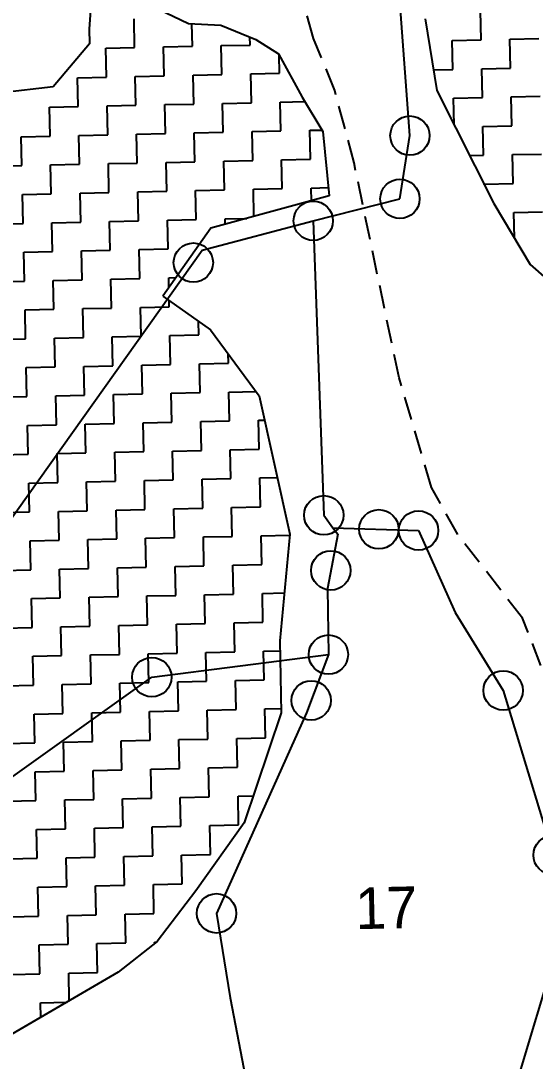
# Model space of a CAD drawing. Header units: metres. Extents: x 281463 to 283423, y 2096851 to 2099007.
# Drawn here: x 282252 to 282361.3, y 2097833.9 to 2098055 of the extents above; entities that cross this region are included whole.
import ezdxf
from ezdxf.enums import TextEntityAlignment as Align

# ---------------------------------------------------------------- set-up
doc = ezdxf.new("R2010")
doc.units = ezdxf.units.M
doc.linetypes.add('DASHED', pattern=[0.75, 0.5, -0.25])
for name, color, linetype in [('LINE_FOOTPATH', 1, 'DASHED'), ('POLY_HATCH', 12, 'Continuous'), ('POLY_PARCEL', 6, 'Continuous'), ('TEXT_PARCEL', 7, 'Continuous')]:
    doc.layers.add(name, color=color, linetype=linetype)
doc.styles.add('TEXT_MAP', font='')
doc.styles.get('TEXT_MAP').set_extended_font_data('Kruti Dev 050')

msp = doc.modelspace()

# ---------------------------------------------------------------- linework, layer by layer
for centre in [(282334.7, 2098030.59), (282332.58, 2098017.17), (282314.17, 2098012.51), (282288.68, 2098003.61), (282316.39, 2097949.93), (282328.1, 2097946.96), (282336.53, 2097946.7), (282317.88, 2097938.22), (282317.37, 2097920.33), (282279.86, 2097915.53), (282354.49, 2097912.72), (282313.72, 2097910.6), (282365.1, 2097877.75), (282293.61, 2097865.36)]:
    msp.add_circle(centre, 4.18)
at = {"layer": 'LINE_FOOTPATH', "ltscale": 10}
for p, q in [((282314.24, 2098051.24), (282309.6, 2098067.66)), ((282318.75, 2098040.15), (282314.24, 2098051.24)), ((282322.83, 2098024.79), (282318.75, 2098040.15)), ((282332.38, 2097979.17), (282322.83, 2098024.79)), ((282339.3, 2097955.87), (282332.38, 2097979.17)), ((282344.85, 2097945.87), (282339.3, 2097955.87)), ((282358.58, 2097928.06), (282344.85, 2097945.87)), ((282362.54, 2097918.02), (282358.58, 2097928.06))]:
    msp.add_line(p, q, dxfattribs=at)
at = {"layer": 'POLY_HATCH'}
for p, q in [((282266.97, 2098059.07), (282266.57, 2098053.27)), ((282281.25, 2098057.44), (282287.64, 2098054.42)), ((282287.64, 2098054.42), (282294.51, 2098054.05)), ((282294.51, 2098054.05), (282301.96, 2098051.05)), ((282337.95, 2098055.39), (282340.4, 2098040.16)), ((282266.57, 2098053.27), (282266.64, 2098050.1)), ((282266.64, 2098050.1), (282258.93, 2098040.97)), ((282301.96, 2098051.05), (282306.78, 2098048)), ((282306.78, 2098048), (282311.83, 2098038.78)), ((282258.93, 2098040.97), (282247.89, 2098039.67)), ((282311.83, 2098038.78), (282316.21, 2098031.49)), ((282340.4, 2098040.16), (282352.54, 2098016.19)), ((282316.21, 2098031.49), (282317.57, 2098017.82)), ((282317.57, 2098017.82), (282292.41, 2098010.93)), ((282352.54, 2098016.19), (282360.21, 2098003.18)), ((282292.41, 2098010.93), (282282.18, 2097996.47)), ((282360.21, 2098003.18), (282366.67, 2097997.53)), ((282282.18, 2097996.47), (282292.36, 2097989.32)), ((282292.36, 2097989.32), (282302.7, 2097975.32)), ((282302.7, 2097975.32), (282309.16, 2097945.94)), ((282309.16, 2097945.94), (282307.03, 2097923.23)), ((282307.03, 2097923.23), (282307.37, 2097907.95)), ((282307.37, 2097907.95), (282299.45, 2097884.58)), ((282299.45, 2097884.58), (282289.23, 2097870.12)), ((282289.23, 2097870.12), (282281.03, 2097859.39)), ((282281.03, 2097859.39), (282272.73, 2097852.88)), ((282272.73, 2097852.88), (282249.3, 2097839.18))]:
    msp.add_line(p, q, dxfattribs=at)
at = {"layer": 'POLY_HATCH', "linetype": 'Continuous'}
for p, q in [((282349.8, 2098050.95), (282349.67, 2098057.08)), ((282276.21, 2098049.3), (282276.08, 2098055.44)), ((282288.48, 2098049.58), (282288.37, 2098054.38)), ((282300.74, 2098049.85), (282300.7, 2098051.56)), ((282270.08, 2098049.17), (282276.21, 2098049.3)), ((282282.34, 2098049.44), (282288.48, 2098049.58)), ((282282.48, 2098043.31), (282282.34, 2098049.44)), ((282294.61, 2098049.72), (282300.74, 2098049.85)), ((282294.75, 2098043.58), (282294.61, 2098049.72)), ((282343.67, 2098050.81), (282349.8, 2098050.95)), ((282343.81, 2098044.68), (282343.67, 2098050.81)), ((282355.94, 2098051.09), (282362.07, 2098051.22)), ((282356.07, 2098044.95), (282355.94, 2098051.09)), ((282270.22, 2098043.03), (282270.08, 2098049.17)), ((282307.01, 2098043.86), (282306.93, 2098047.72)), ((282349.94, 2098044.82), (282356.07, 2098044.95)), ((282350.08, 2098038.68), (282349.94, 2098044.82)), ((282264.08, 2098042.9), (282270.22, 2098043.03)), ((282264.22, 2098036.76), (282264.08, 2098042.9)), ((282276.35, 2098043.17), (282282.48, 2098043.31)), ((282276.49, 2098037.04), (282276.35, 2098043.17)), ((282288.61, 2098043.45), (282294.75, 2098043.58)), ((282288.75, 2098037.31), (282288.61, 2098043.45)), ((282300.88, 2098043.72), (282307.01, 2098043.86)), ((282301.02, 2098037.59), (282300.88, 2098043.72)), ((282339.69, 2098044.59), (282343.81, 2098044.68)), ((282343.94, 2098038.55), (282350.08, 2098038.68)), ((282344.07, 2098032.91), (282343.94, 2098038.55)), ((282356.21, 2098038.82), (282362.34, 2098038.96)), ((282356.35, 2098032.69), (282356.21, 2098038.82)), ((282258.09, 2098036.63), (282264.22, 2098036.76)), ((282258.23, 2098030.5), (282258.09, 2098036.63)), ((282270.35, 2098036.9), (282276.49, 2098037.04)), ((282270.49, 2098030.77), (282270.35, 2098036.9)), ((282282.62, 2098037.18), (282288.75, 2098037.31)), ((282282.76, 2098031.04), (282282.62, 2098037.18)), ((282294.88, 2098037.45), (282301.02, 2098037.59)), ((282295.02, 2098031.32), (282294.88, 2098037.45)), ((282307.15, 2098037.72), (282312.39, 2098037.84)), ((282307.29, 2098031.59), (282307.15, 2098037.72)), ((282301.15, 2098031.45), (282307.29, 2098031.59)), ((282313.42, 2098031.73), (282316.03, 2098031.79)), ((282313.56, 2098025.6), (282313.42, 2098031.73)), ((282350.21, 2098032.55), (282356.35, 2098032.69)), ((282350.35, 2098026.42), (282350.21, 2098032.55)), ((282252.09, 2098030.36), (282258.23, 2098030.5)), ((282252.23, 2098024.23), (282252.09, 2098030.36)), ((282264.36, 2098030.63), (282270.49, 2098030.77)), ((282264.5, 2098024.5), (282264.36, 2098030.63)), ((282276.62, 2098030.91), (282282.76, 2098031.04)), ((282276.76, 2098024.77), (282276.62, 2098030.91)), ((282288.89, 2098031.18), (282295.02, 2098031.32)), ((282289.03, 2098025.05), (282288.89, 2098031.18)), ((282301.29, 2098025.32), (282301.15, 2098031.45)), ((282282.89, 2098024.91), (282289.03, 2098025.05)), ((282283.03, 2098018.78), (282282.89, 2098024.91)), ((282295.16, 2098025.19), (282301.29, 2098025.32)), ((282295.29, 2098019.05), (282295.16, 2098025.19)), ((282307.42, 2098025.46), (282313.56, 2098025.6)), ((282307.56, 2098019.33), (282307.42, 2098025.46)), ((282347.39, 2098026.35), (282350.35, 2098026.42)), ((282356.48, 2098026.56), (282362.62, 2098026.69)), ((282356.62, 2098020.42), (282356.48, 2098026.56)), ((282246.1, 2098024.09), (282252.23, 2098024.23)), ((282258.36, 2098024.36), (282264.5, 2098024.5)), ((282258.5, 2098018.23), (282258.36, 2098024.36)), ((282270.63, 2098024.64), (282276.76, 2098024.77)), ((282270.76, 2098018.5), (282270.63, 2098024.64)), ((282264.63, 2098018.37), (282270.76, 2098018.5)), ((282264.77, 2098012.23), (282264.63, 2098018.37)), ((282276.9, 2098018.64), (282283.03, 2098018.78)), ((282277.03, 2098012.51), (282276.9, 2098018.64)), ((282289.16, 2098018.92), (282295.29, 2098019.05)), ((282289.3, 2098012.78), (282289.16, 2098018.92)), ((282301.43, 2098019.19), (282307.56, 2098019.33)), ((282301.56, 2098013.44), (282301.43, 2098019.19)), ((282313.69, 2098019.46), (282317.4, 2098019.55)), ((282313.75, 2098016.77), (282313.69, 2098019.46)), ((282350.49, 2098020.29), (282356.62, 2098020.42)), ((282350.49, 2098020.23), (282350.49, 2098020.29)), ((282252.37, 2098018.09), (282258.5, 2098018.23)), ((282252.5, 2098011.96), (282252.37, 2098018.09)), ((282356.76, 2098014.29), (282362.89, 2098014.43)), ((282356.88, 2098008.83), (282356.76, 2098014.29)), ((282246.37, 2098011.82), (282252.5, 2098011.96)), ((282258.64, 2098012.1), (282264.77, 2098012.23)), ((282258.77, 2098005.97), (282258.64, 2098012.1)), ((282270.9, 2098012.37), (282277.03, 2098012.51)), ((282271.04, 2098006.24), (282270.9, 2098012.37)), ((282283.17, 2098012.65), (282289.3, 2098012.78)), ((282283.3, 2098006.51), (282283.17, 2098012.65)), ((282295.43, 2098012.92), (282300.05, 2098013.02)), ((282295.46, 2098011.77), (282295.43, 2098012.92)), ((282252.64, 2098005.83), (282258.77, 2098005.97)), ((282252.78, 2097999.7), (282252.64, 2098005.83)), ((282264.91, 2098006.1), (282271.04, 2098006.24)), ((282265.04, 2097999.97), (282264.91, 2098006.1)), ((282277.17, 2098006.38), (282283.3, 2098006.51)), ((282277.31, 2098000.24), (282277.17, 2098006.38)), ((282246.65, 2097999.56), (282252.78, 2097999.7)), ((282258.91, 2097999.83), (282265.04, 2097999.97)), ((282259.05, 2097993.7), (282258.91, 2097999.83)), ((282271.18, 2098000.11), (282277.31, 2098000.24)), ((282271.31, 2097993.97), (282271.18, 2098000.11)), ((282283.44, 2098000.38), (282284.97, 2098000.42)), ((282283.49, 2097998.32), (282283.44, 2098000.38)), ((282265.18, 2097993.84), (282271.31, 2097993.97)), ((282277.45, 2097994.11), (282283.58, 2097994.25)), ((282277.58, 2097987.98), (282277.45, 2097994.11)), ((282283.58, 2097994.25), (282283.55, 2097995.51)), ((282252.92, 2097993.56), (282259.05, 2097993.7)), ((282253.05, 2097987.43), (282252.92, 2097993.56)), ((282265.32, 2097987.7), (282265.18, 2097993.84)), ((282289.85, 2097988.25), (282289.78, 2097991.13)), ((282246.92, 2097987.29), (282253.05, 2097987.43)), ((282259.18, 2097987.57), (282265.32, 2097987.7)), ((282259.32, 2097981.44), (282259.18, 2097987.57)), ((282271.45, 2097987.84), (282277.58, 2097987.98)), ((282271.59, 2097981.71), (282271.45, 2097987.84)), ((282283.72, 2097988.12), (282289.85, 2097988.25)), ((282283.85, 2097981.98), (282283.72, 2097988.12)), ((282296.12, 2097982.26), (282296.07, 2097984.29)), ((282253.19, 2097981.3), (282259.32, 2097981.44)), ((282253.33, 2097975.17), (282253.19, 2097981.3)), ((282265.45, 2097981.57), (282271.59, 2097981.71)), ((282265.59, 2097975.44), (282265.45, 2097981.57)), ((282277.72, 2097981.85), (282283.85, 2097981.98)), ((282277.86, 2097975.71), (282277.72, 2097981.85)), ((282289.98, 2097982.12), (282296.12, 2097982.26)), ((282290.12, 2097975.99), (282289.98, 2097982.12)), ((282247.19, 2097975.03), (282253.33, 2097975.17)), ((282259.46, 2097975.3), (282265.59, 2097975.44)), ((282259.6, 2097969.17), (282259.46, 2097975.3)), ((282271.72, 2097975.58), (282277.86, 2097975.71)), ((282271.86, 2097969.44), (282271.72, 2097975.58)), ((282283.99, 2097975.85), (282290.12, 2097975.99)), ((282284.13, 2097969.72), (282283.99, 2097975.85)), ((282296.25, 2097976.12), (282302.01, 2097976.25)), ((282296.39, 2097969.99), (282296.25, 2097976.12)), ((282277.99, 2097969.58), (282284.13, 2097969.72)), ((282290.26, 2097969.86), (282296.39, 2097969.99)), ((282290.4, 2097963.72), (282290.26, 2097969.86)), ((282302.52, 2097970.13), (282303.83, 2097970.16)), ((282302.66, 2097964), (282302.52, 2097970.13)), ((282253.46, 2097969.03), (282259.6, 2097969.17)), ((282253.6, 2097962.9), (282253.46, 2097969.03)), ((282265.73, 2097969.31), (282271.86, 2097969.44)), ((282265.87, 2097963.17), (282265.73, 2097969.31)), ((282278.13, 2097963.45), (282277.99, 2097969.58)), ((282259.73, 2097963.04), (282265.87, 2097963.17)), ((282259.87, 2097956.9), (282259.73, 2097963.04)), ((282272, 2097963.31), (282278.13, 2097963.45)), ((282272.14, 2097957.18), (282272, 2097963.31)), ((282284.26, 2097963.59), (282290.4, 2097963.72)), ((282284.4, 2097957.45), (282284.26, 2097963.59)), ((282296.53, 2097963.86), (282302.66, 2097964)), ((282296.67, 2097957.73), (282296.53, 2097963.86)), ((282247.47, 2097962.76), (282253.6, 2097962.9)), ((282253.74, 2097956.77), (282259.87, 2097956.9)), ((282253.87, 2097950.64), (282253.74, 2097956.77)), ((282266, 2097957.04), (282272.14, 2097957.18)), ((282266.14, 2097950.91), (282266, 2097957.04)), ((282278.27, 2097957.32), (282284.4, 2097957.45)), ((282278.4, 2097951.18), (282278.27, 2097957.32)), ((282290.53, 2097957.59), (282296.67, 2097957.73)), ((282290.67, 2097951.46), (282290.53, 2097957.59)), ((282302.8, 2097957.86), (282306.52, 2097957.95)), ((282302.93, 2097951.73), (282302.8, 2097957.86)), ((282247.74, 2097950.5), (282253.87, 2097950.64)), ((282260.01, 2097950.77), (282266.14, 2097950.91)), ((282260.14, 2097944.64), (282260.01, 2097950.77)), ((282272.27, 2097951.05), (282278.4, 2097951.18)), ((282272.41, 2097944.91), (282272.27, 2097951.05)), ((282284.54, 2097951.32), (282290.67, 2097951.46)), ((282284.67, 2097945.19), (282284.54, 2097951.32)), ((282296.8, 2097951.59), (282302.93, 2097951.73)), ((282296.94, 2097945.46), (282296.8, 2097951.59)), ((282290.81, 2097945.33), (282296.94, 2097945.46)), ((282290.94, 2097939.19), (282290.81, 2097945.33)), ((282303.07, 2097945.6), (282309.14, 2097945.73)), ((282303.21, 2097939.47), (282303.07, 2097945.6)), ((282254.01, 2097944.5), (282260.14, 2097944.64)), ((282254.15, 2097938.37), (282254.01, 2097944.5)), ((282266.28, 2097944.78), (282272.41, 2097944.91)), ((282266.41, 2097938.64), (282266.28, 2097944.78)), ((282278.54, 2097945.05), (282284.67, 2097945.19)), ((282278.68, 2097938.92), (282278.54, 2097945.05)), ((282272.55, 2097938.78), (282278.68, 2097938.92)), ((282272.68, 2097932.65), (282272.55, 2097938.78)), ((282284.81, 2097939.06), (282290.94, 2097939.19)), ((282284.95, 2097932.92), (282284.81, 2097939.06)), ((282297.08, 2097939.33), (282303.21, 2097939.47)), ((282297.21, 2097933.2), (282297.08, 2097939.33)), ((282248.02, 2097938.23), (282254.15, 2097938.37)), ((282260.28, 2097938.51), (282266.41, 2097938.64)), ((282260.42, 2097932.37), (282260.28, 2097938.51)), ((282254.29, 2097932.24), (282260.42, 2097932.37)), ((282254.42, 2097926.11), (282254.29, 2097932.24)), ((282266.55, 2097932.51), (282272.68, 2097932.65)), ((282266.69, 2097926.38), (282266.55, 2097932.51)), ((282278.82, 2097932.79), (282284.95, 2097932.92)), ((282278.95, 2097926.65), (282278.82, 2097932.79)), ((282291.08, 2097933.06), (282297.21, 2097933.2)), ((282291.22, 2097926.93), (282291.08, 2097933.06)), ((282303.35, 2097933.33), (282307.98, 2097933.44)), ((282303.48, 2097927.2), (282303.35, 2097933.33)), ((282248.29, 2097925.97), (282254.42, 2097926.11)), ((282260.56, 2097926.24), (282266.69, 2097926.38)), ((282260.69, 2097920.11), (282260.56, 2097926.24)), ((282272.82, 2097926.52), (282278.95, 2097926.65)), ((282272.96, 2097920.38), (282272.82, 2097926.52)), ((282285.09, 2097926.79), (282291.22, 2097926.93)), ((282285.22, 2097920.66), (282285.09, 2097926.79)), ((282297.35, 2097927.06), (282303.48, 2097927.2)), ((282297.49, 2097920.93), (282297.35, 2097927.06)), ((282303.62, 2097921.07), (282307.07, 2097921.15)), ((282303.76, 2097914.94), (282303.62, 2097921.07)), ((282254.56, 2097919.97), (282260.69, 2097920.11)), ((282254.7, 2097913.84), (282254.56, 2097919.97)), ((282266.82, 2097920.25), (282272.96, 2097920.38)), ((282266.96, 2097914.11), (282266.82, 2097920.25)), ((282279.09, 2097920.52), (282285.22, 2097920.66)), ((282279.23, 2097914.39), (282279.09, 2097920.52)), ((282291.36, 2097920.79), (282297.49, 2097920.93)), ((282291.49, 2097914.66), (282291.36, 2097920.79)), ((282273.09, 2097914.25), (282279.23, 2097914.39)), ((282285.36, 2097914.53), (282291.49, 2097914.66)), ((282285.5, 2097908.39), (282285.36, 2097914.53)), ((282297.62, 2097914.8), (282303.76, 2097914.94)), ((282297.76, 2097908.67), (282297.62, 2097914.8)), ((282248.56, 2097913.7), (282254.7, 2097913.84)), ((282260.83, 2097913.98), (282266.96, 2097914.11)), ((282260.97, 2097907.84), (282260.83, 2097913.98)), ((282273.23, 2097908.12), (282273.09, 2097914.25)), ((282254.83, 2097907.71), (282260.97, 2097907.84)), ((282267.1, 2097907.98), (282273.23, 2097908.12)), ((282267.24, 2097901.85), (282267.1, 2097907.98)), ((282279.36, 2097908.26), (282285.5, 2097908.39)), ((282279.5, 2097902.12), (282279.36, 2097908.26)), ((282291.63, 2097908.53), (282297.76, 2097908.67)), ((282291.77, 2097902.4), (282291.63, 2097908.53)), ((282303.89, 2097908.8), (282307.35, 2097908.88)), ((282304.03, 2097902.67), (282303.89, 2097908.8)), ((282254.97, 2097901.58), (282254.83, 2097907.71)), ((282248.84, 2097901.44), (282254.97, 2097901.58)), ((282261.1, 2097901.71), (282267.24, 2097901.85)), ((282261.24, 2097895.58), (282261.1, 2097901.71)), ((282273.37, 2097901.99), (282279.5, 2097902.12)), ((282273.51, 2097895.85), (282273.37, 2097901.99)), ((282285.63, 2097902.26), (282291.77, 2097902.4)), ((282285.77, 2097896.13), (282285.63, 2097902.26)), ((282297.9, 2097902.53), (282304.03, 2097902.67)), ((282298.04, 2097896.4), (282297.9, 2097902.53)), ((282255.11, 2097895.44), (282261.24, 2097895.58)), ((282255.24, 2097889.31), (282255.11, 2097895.44)), ((282267.37, 2097895.72), (282273.51, 2097895.85)), ((282267.51, 2097889.58), (282267.37, 2097895.72)), ((282279.64, 2097895.99), (282285.77, 2097896.13)), ((282279.78, 2097889.86), (282279.64, 2097895.99)), ((282291.9, 2097896.26), (282298.04, 2097896.4)), ((282292.04, 2097890.13), (282291.9, 2097896.26)), ((282285.91, 2097890), (282292.04, 2097890.13)), ((282298.17, 2097890.27), (282301.4, 2097890.34)), ((282298.31, 2097884.14), (282298.17, 2097890.27)), ((282249.11, 2097889.17), (282255.24, 2097889.31)), ((282261.38, 2097889.45), (282267.51, 2097889.58)), ((282261.51, 2097883.31), (282261.38, 2097889.45)), ((282273.64, 2097889.72), (282279.78, 2097889.86)), ((282273.78, 2097883.59), (282273.64, 2097889.72)), ((282286.04, 2097883.86), (282285.91, 2097890)), ((282267.65, 2097883.45), (282273.78, 2097883.59)), ((282267.78, 2097877.32), (282267.65, 2097883.45)), ((282279.91, 2097883.73), (282286.04, 2097883.86)), ((282280.05, 2097877.59), (282279.91, 2097883.73)), ((282292.18, 2097884), (282298.31, 2097884.14)), ((282292.31, 2097877.87), (282292.18, 2097884)), ((282255.38, 2097883.18), (282261.51, 2097883.31)), ((282255.52, 2097877.05), (282255.38, 2097883.18)), ((282249.39, 2097876.91), (282255.52, 2097877.05)), ((282261.65, 2097877.18), (282267.78, 2097877.32)), ((282261.79, 2097871.05), (282261.65, 2097877.18)), ((282273.92, 2097877.46), (282280.05, 2097877.59)), ((282274.05, 2097871.32), (282273.92, 2097877.46)), ((282286.18, 2097877.73), (282292.31, 2097877.87)), ((282286.32, 2097871.6), (282286.18, 2097877.73)), ((282255.66, 2097870.91), (282261.79, 2097871.05)), ((282255.79, 2097864.78), (282255.66, 2097870.91)), ((282267.92, 2097871.19), (282274.05, 2097871.32)), ((282268.06, 2097865.05), (282267.92, 2097871.19)), ((282280.19, 2097871.46), (282286.32, 2097871.6)), ((282280.32, 2097865.33), (282280.19, 2097871.46)), ((282249.66, 2097864.64), (282255.79, 2097864.78)), ((282261.93, 2097864.92), (282268.06, 2097865.05)), ((282262.06, 2097858.78), (282261.93, 2097864.92)), ((282274.19, 2097865.19), (282280.32, 2097865.33)), ((282274.33, 2097859.06), (282274.19, 2097865.19)), ((282280.46, 2097859.2), (282280.79, 2097859.2)), ((282280.47, 2097858.95), (282280.46, 2097859.2)), ((282255.93, 2097858.65), (282262.06, 2097858.78)), ((282256.07, 2097852.51), (282255.93, 2097858.65)), ((282268.2, 2097858.92), (282274.33, 2097859.06)), ((282268.33, 2097852.79), (282268.2, 2097858.92)), ((282249.93, 2097852.38), (282256.07, 2097852.51)), ((282262.2, 2097852.65), (282268.33, 2097852.79)), ((282262.33, 2097846.8), (282262.2, 2097852.65)), ((282256.2, 2097846.38), (282261.84, 2097846.51)), ((282256.27, 2097843.26), (282256.2, 2097846.38))]:
    msp.add_line(p, q, dxfattribs=at)
at = {"layer": 'POLY_PARCEL'}
for p, q in [((282334.7, 2098030.59), (282332.37, 2098062.24)), ((282332.58, 2098017.17), (282334.7, 2098030.59)), ((282314.17, 2098012.51), (282332.58, 2098017.17)), ((282290.56, 2098006.25), (282314.17, 2098012.51)), ((282314.17, 2098012.51), (282316.39, 2097949.93)), ((282242.91, 2097939.29), (282290.56, 2098006.25)), ((282316.39, 2097949.93), (282318.35, 2097947.26)), ((282319.35, 2097945.91), (282317.15, 2097934.4)), ((282318.35, 2097947.26), (282319.35, 2097945.91)), ((282318.35, 2097947.26), (282336.53, 2097946.7)), ((282336.53, 2097946.7), (282344.29, 2097929.27)), ((282317.15, 2097934.4), (282317.37, 2097920.33)), ((282344.29, 2097929.27), (282354.49, 2097912.72)), ((282279.86, 2097915.53), (282317.37, 2097920.33)), ((282317.37, 2097920.33), (282312.73, 2097907.94)), ((282229.81, 2097879.9), (282279.86, 2097915.53)), ((282354.49, 2097912.72), (282365.1, 2097877.75)), ((282312.73, 2097907.94), (282293.61, 2097865.36)), ((282293.61, 2097865.36), (282296.47, 2097847.41)), ((282365.95, 2097858.13), (282347.28, 2097795.76)), ((282296.47, 2097847.41), (282300.64, 2097825.81))]:
    msp.add_line(p, q, dxfattribs=at)

# ---------------------------------------------------------------- texts
at = {"layer": 'TEXT_PARCEL', "style": 'TEXT_MAP'}
msp.add_text('17', height=8.833, rotation=1.2801, dxfattribs=at).set_placement((282329.67, 2097866.55), align=Align.MIDDLE)

doc.saveas('drawing.dxf')
